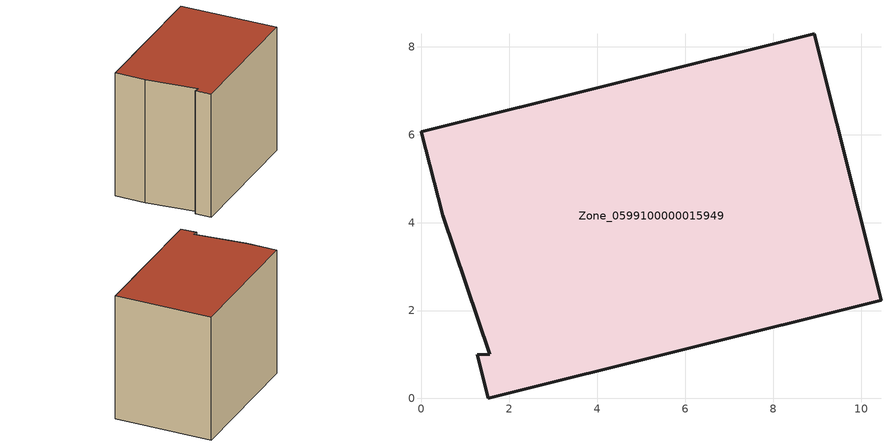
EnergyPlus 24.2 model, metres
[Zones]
Zone_0599100000015949
 floor ground (C_G): 1.52,0 1.27,1 1.55,1 0.48,4.16 0,6.07 8.93,8.3 10.45,2.23 z0
 wall outside (C_F): 1.52,0 10.45,2.23 8.93,8.3 0,6.07 0.48,4.16 1.55,1 1.27,1 1.52,0 z0:8.24
 roof outside (C_R): 1.27,1 1.52,0 10.45,2.23 8.93,8.3 0,6.07 0.48,4.16 1.55,1 z8.24
[BUILDING]
Pand.0599100000015949: North Axis=0; Terrain=City; Loads Convergence Tolerance Value=0.04; Temperature Convergence Tolerance Value=0.4; Solar Distribution=FullExterior; Maximum Number of Warmup Days=25; Minimum Number of Warmup Days=1
[Site:Location]
Rotterdam.The.Hague.AP_ZH_NLD Design_Conditions: Latitude=51.96; Longitude=4.45; Time Zone=1; Elevation=-4.5
[SITE:GROUNDTEMPERATURE:BUILDINGSURFACE]
18, 18, 18, 18, 18, 18, 18, 18, 18, 18, 18, 18
[MATERIAL] Thermal Absorptance=0.9; Solar Absorptance=0.7; Visible Absorptance=0.7
Name | Roughness | Thickness | Conductivity | Density | Specific Heat
G.TI.1946-1964 | MediumSmooth | 0.15 | 1 | 540 | 1210
F.TI.1946-1964 | Rough | 0.3 | 0.857143 | 1920 | 840
R.TI.1946-1964 | MediumRough | 0.2 | 0.277778 | 1500 | 1000
[CONSTRUCTION]
C_G: G.TI.1946-1964
C_F: F.TI.1946-1964
C_R: R.TI.1946-1964
[ZONE]
Zone_0599100000015949: Type=1; Multiplier=1; Ceiling Height=Autocalculate; Volume=Autocalculate; Floor Area=autocalculate; Part of Total Floor Area=Yes
[ZONEINFILTRATION:DESIGNFLOWRATE]
Infil_Zone_0599100000015949: Zone or ZoneList or Space or SpaceList=Zone_0599100000015949; Schedule=AlwaysOn; Design Flow Rate Calculation Method=Flow/Area; Flow Rate per Floor Area=0.003; Constant Term Coefficient=1; Temperature Term Coefficient=0; Velocity Term Coefficient=0; Velocity Squared Term Coefficient=0
[HVACTEMPLATE:ZONE:IDEALLOADSAIRSYSTEM]
Zone_0599100000015949: Maximum Heating Supply Air Temperature=50; Minimum Cooling Supply Air Temperature=13; Maximum Heating Supply Air Humidity Ratio=0.0156; Minimum Cooling Supply Air Humidity Ratio=0.0077; Heating Limit=NoLimit; Cooling Limit=NoLimit; Dehumidification Control Type=ConstantSensibleHeatRatio; Cooling Sensible Heat Ratio=0.7; Dehumidification Setpoint=60; Humidification Control Type=None; Humidification Setpoint=30; Outdoor Air Method=None; Outdoor Air Flow Rate per Person=0.00944; Outdoor Air Flow Rate per Zone Floor Area=0; Outdoor Air Flow Rate per Zone=0; Demand Controlled Ventilation Type=None; Outdoor Air Economizer Type=NoEconomizer; Heat Recovery Type=None; Sensible Heat Recovery Effectiveness=0.7; Latent Heat Recovery Effectiveness=0.65
[ZONECONTROL:THERMOSTAT]
ThermostatControl_Zone_0599100000015949: Zone or ZoneList=Zone_0599100000015949; Control Type Schedule=DualSetpointControlType; Control 1=Thermostat_Zone_0599100000015949; Temperature Difference Between Cutout And Setpoint=0
[THERMOSTATSETPOINT:DUALSETPOINT]
Thermostat_Zone_0599100000015949: Heating Setpoint Temperature Schedule=HeatingSetpoint_Zone_0599100000015949; Cooling Setpoint Temperature Schedule=CoolingSetpoint_Zone_0599100000015949
[SCHEDULE:COMPACT]
HeatingSetpoint_Zone_0599100000015949: Through: 12/31, For: AllDays, Until: 24:00, 21
CoolingSetpoint_Zone_0599100000015949: Through: 12/31, For: AllDays, Until: 24:00, 24
DualSetpointControlType: Through: 12/31, For: AllDays, Until: 24:00, 4
AlwaysOn: Through: 12/31, For: AllDays, Until: 24:00, 1
